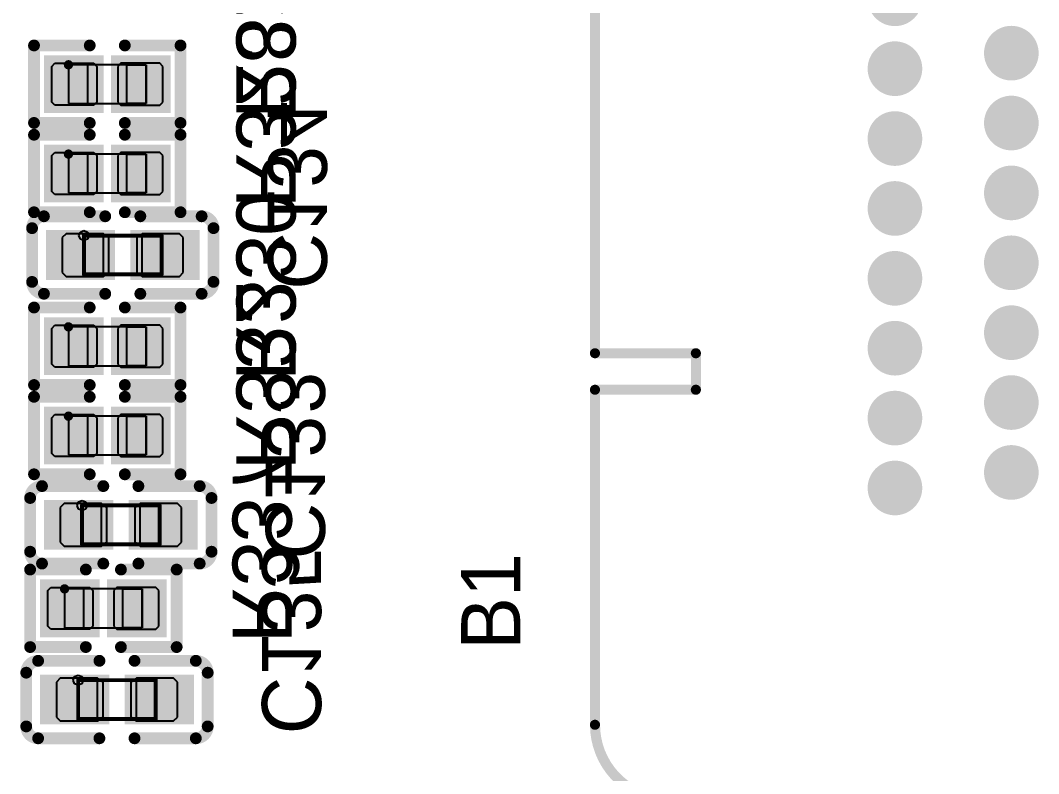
# Model space of a CAD drawing. Header units: millimetres. Extents: x 892 to 1144, y 1011 to 1123.
# Drawn here: x 936.01 to 949.13, y 1041.27 to 1050.97 of the extents above; entities that cross this region are included whole.
import ezdxf

# ---------------------------------------------------------------- set-up
doc = ezdxf.new("R2010")
doc.units = ezdxf.units.MM
for name, color, linetype in [('BottomLayer', 5, 'Continuous'), ('BottomOverlay', 54, 'Continuous'), ('BottomPaste', 16, 'Continuous'), ('BottomSolder', 6, 'Continuous'), ('Mechanical15', 56, 'Continuous'), ('Mechanical39', 56, 'Continuous'), ('Mechanical4', 56, 'Continuous'), ('Mechanical47', 56, 'Continuous'), ('Mechanical5', 56, 'Continuous'), ('Mechanical6', 56, 'Continuous'), ('TopLayer', 1, 'Continuous'), ('TopOverlay', 2, 'Continuous'), ('TopPaste', 8, 'Continuous'), ('TopSolder', 216, 'Continuous')]:
    doc.layers.add(name, color=color, linetype=linetype)

msp = doc.modelspace()

# ---------------------------------------------------------------- linework, layer by layer
at = {"layer": 'BottomLayer'}
for points in [[(936.409, 1049.88), (936.975, 1049.88), (936.409, 1050.42), (936.975, 1050.42)], [(937.275, 1049.88), (937.841, 1049.88), (937.275, 1050.42), (937.841, 1050.42)], [(936.409, 1048.73), (936.975, 1048.73), (936.409, 1049.27), (936.975, 1049.27)], [(937.275, 1048.73), (937.841, 1048.73), (937.275, 1049.27), (937.841, 1049.27)], [(936.385, 1047.68), (937.175, 1047.68), (936.385, 1048.22), (937.175, 1048.22)], [(937.475, 1047.68), (938.265, 1047.68), (937.475, 1048.22), (938.265, 1048.22)], [(936.409, 1046.505), (936.975, 1046.505), (936.409, 1047.045), (936.975, 1047.045)], [(937.275, 1046.505), (937.841, 1046.505), (937.275, 1047.045), (937.841, 1047.045)], [(936.409, 1045.355), (936.975, 1045.355), (936.409, 1045.895), (936.975, 1045.895)], [(937.275, 1045.355), (937.841, 1045.355), (937.275, 1045.895), (937.841, 1045.895)], [(936.36, 1044.205), (937.15, 1044.205), (936.36, 1044.745), (937.15, 1044.745)], [(937.45, 1044.205), (938.24, 1044.205), (937.45, 1044.745), (938.24, 1044.745)], [(936.359, 1043.13), (936.925, 1043.13), (936.359, 1043.67), (936.925, 1043.67)], [(937.225, 1043.13), (937.791, 1043.13), (937.225, 1043.67), (937.791, 1043.67)], [(936.31, 1041.955), (937.1, 1041.955), (936.31, 1042.495), (937.1, 1042.495)], [(937.4, 1041.955), (938.19, 1041.955), (937.4, 1042.495), (938.19, 1042.495)]]:
    msp.add_solid(points, dxfattribs=at)
at = {"layer": 'BottomOverlay', "const_width": 0.152}
for points in [[(936.181, 1050.649), (936.899, 1050.649)], [(936.181, 1049.651), (936.181, 1050.649)], [(937.351, 1050.649), (938.069, 1050.649)], [(938.069, 1049.651), (938.069, 1050.649)], [(936.181, 1049.651), (936.899, 1049.651)], [(937.351, 1049.651), (938.069, 1049.651)], [(936.181, 1049.499), (936.899, 1049.499)], [(936.181, 1048.501), (936.181, 1049.499)], [(937.351, 1049.499), (938.069, 1049.499)], [(938.069, 1048.501), (938.069, 1049.499)], [(936.181, 1048.501), (936.899, 1048.501)], [(937.351, 1048.501), (938.069, 1048.501)], [(936.309, 1048.449), (937.099, 1048.449)], [(937.551, 1048.449), (938.341, 1048.449)], [(936.156, 1047.604), (936.156, 1048.296)], [(938.494, 1047.604), (938.494, 1048.296)], [(936.309, 1047.451), (937.099, 1047.451)], [(937.551, 1047.451), (938.341, 1047.451)], [(936.181, 1047.274), (936.899, 1047.274)], [(936.181, 1046.276), (936.181, 1047.274)], [(937.351, 1047.274), (938.069, 1047.274)], [(938.069, 1046.276), (938.069, 1047.274)], [(936.181, 1046.276), (936.899, 1046.276)], [(937.351, 1046.276), (938.069, 1046.276)], [(936.181, 1046.124), (936.899, 1046.124)], [(936.181, 1045.126), (936.181, 1046.124)], [(937.351, 1046.124), (938.069, 1046.124)], [(938.069, 1045.126), (938.069, 1046.124)], [(936.181, 1045.126), (936.899, 1045.126)], [(937.351, 1045.126), (938.069, 1045.126)], [(936.284, 1044.974), (937.074, 1044.974)], [(937.526, 1044.974), (938.316, 1044.974)], [(936.131, 1044.129), (936.131, 1044.821)], [(938.469, 1044.129), (938.469, 1044.821)], [(936.131, 1043.899), (936.849, 1043.899)], [(936.131, 1042.901), (936.131, 1043.899)], [(936.284, 1043.976), (937.074, 1043.976)], [(937.301, 1043.899), (938.019, 1043.899)], [(937.526, 1043.976), (938.316, 1043.976)], [(938.019, 1042.901), (938.019, 1043.899)], [(936.131, 1042.901), (936.849, 1042.901)], [(937.301, 1042.901), (938.019, 1042.901)], [(936.234, 1042.724), (937.024, 1042.724)], [(937.476, 1042.724), (938.266, 1042.724)], [(936.081, 1041.879), (936.081, 1042.571)], [(938.419, 1041.879), (938.419, 1042.571)], [(936.234, 1041.726), (937.024, 1041.726)], [(937.476, 1041.726), (938.266, 1041.726)]]:
    msp.add_lwpolyline(points, dxfattribs=at)
at = {"layer": 'BottomOverlay', "const_width": 0.0762}
for points in [[(936.143, 1050.649, 1), (936.219, 1050.649, 1)], [(936.143, 1050.649, 1), (936.219, 1050.649, 1)], [(936.861, 1050.649, 1), (936.937, 1050.649, 1)], [(937.313, 1050.649, 1), (937.389, 1050.649, 1)], [(938.031, 1050.649, 1), (938.107, 1050.649, 1)], [(938.031, 1050.649, 1), (938.107, 1050.649, 1)], [(936.143, 1049.651, 1), (936.219, 1049.651, 1)], [(936.143, 1049.651, 1), (936.219, 1049.651, 1)], [(936.861, 1049.651, 1), (936.937, 1049.651, 1)], [(937.313, 1049.651, 1), (937.389, 1049.651, 1)], [(938.031, 1049.651, 1), (938.107, 1049.651, 1)], [(938.031, 1049.651, 1), (938.107, 1049.651, 1)], [(936.143, 1049.499, 1), (936.219, 1049.499, 1)], [(936.143, 1049.499, 1), (936.219, 1049.499, 1)], [(936.861, 1049.499, 1), (936.937, 1049.499, 1)], [(937.313, 1049.499, 1), (937.389, 1049.499, 1)], [(938.031, 1049.499, 1), (938.107, 1049.499, 1)], [(938.031, 1049.499, 1), (938.107, 1049.499, 1)], [(936.143, 1048.501, 1), (936.219, 1048.501, 1)], [(936.143, 1048.501, 1), (936.219, 1048.501, 1)], [(936.861, 1048.501, 1), (936.937, 1048.501, 1)], [(937.313, 1048.501, 1), (937.389, 1048.501, 1)], [(938.031, 1048.501, 1), (938.107, 1048.501, 1)], [(938.031, 1048.501, 1), (938.107, 1048.501, 1)], [(936.271, 1048.449, 1), (936.347, 1048.449, 1)], [(936.271, 1048.449, 1), (936.347, 1048.449, 1)], [(937.061, 1048.449, 1), (937.137, 1048.449, 1)], [(937.513, 1048.449, 1), (937.589, 1048.449, 1)], [(938.303, 1048.449, 1), (938.379, 1048.449, 1)], [(938.303, 1048.449, 1), (938.379, 1048.449, 1)], [(936.118, 1048.296, 1), (936.194, 1048.296, 1)], [(936.118, 1048.296, 1), (936.194, 1048.296, 1)], [(938.456, 1048.296, 1), (938.532, 1048.296, 1)], [(938.456, 1048.296, 1), (938.532, 1048.296, 1)], [(936.118, 1047.604, 1), (936.194, 1047.604, 1)], [(936.118, 1047.604, 1), (936.194, 1047.604, 1)], [(938.456, 1047.604, 1), (938.532, 1047.604, 1)], [(938.456, 1047.604, 1), (938.532, 1047.604, 1)], [(936.271, 1047.451, 1), (936.347, 1047.451, 1)], [(936.271, 1047.451, 1), (936.347, 1047.451, 1)], [(937.061, 1047.451, 1), (937.137, 1047.451, 1)], [(937.513, 1047.451, 1), (937.589, 1047.451, 1)], [(938.303, 1047.451, 1), (938.379, 1047.451, 1)], [(938.303, 1047.451, 1), (938.379, 1047.451, 1)], [(936.143, 1047.274, 1), (936.219, 1047.274, 1)], [(936.143, 1047.274, 1), (936.219, 1047.274, 1)], [(936.861, 1047.274, 1), (936.937, 1047.274, 1)], [(937.313, 1047.274, 1), (937.389, 1047.274, 1)], [(938.031, 1047.274, 1), (938.107, 1047.274, 1)], [(938.031, 1047.274, 1), (938.107, 1047.274, 1)], [(936.143, 1046.276, 1), (936.219, 1046.276, 1)], [(936.143, 1046.276, 1), (936.219, 1046.276, 1)], [(936.861, 1046.276, 1), (936.937, 1046.276, 1)], [(937.313, 1046.276, 1), (937.389, 1046.276, 1)], [(938.031, 1046.276, 1), (938.107, 1046.276, 1)], [(938.031, 1046.276, 1), (938.107, 1046.276, 1)], [(936.143, 1046.124, 1), (936.219, 1046.124, 1)], [(936.143, 1046.124, 1), (936.219, 1046.124, 1)], [(936.861, 1046.124, 1), (936.937, 1046.124, 1)], [(937.313, 1046.124, 1), (937.389, 1046.124, 1)], [(938.031, 1046.124, 1), (938.107, 1046.124, 1)], [(938.031, 1046.124, 1), (938.107, 1046.124, 1)], [(936.143, 1045.126, 1), (936.219, 1045.126, 1)], [(936.143, 1045.126, 1), (936.219, 1045.126, 1)], [(936.861, 1045.126, 1), (936.937, 1045.126, 1)], [(937.313, 1045.126, 1), (937.389, 1045.126, 1)], [(938.031, 1045.126, 1), (938.107, 1045.126, 1)], [(938.031, 1045.126, 1), (938.107, 1045.126, 1)], [(936.246, 1044.974, 1), (936.322, 1044.974, 1)], [(936.246, 1044.974, 1), (936.322, 1044.974, 1)], [(937.036, 1044.974, 1), (937.112, 1044.974, 1)], [(937.488, 1044.974, 1), (937.564, 1044.974, 1)], [(938.278, 1044.974, 1), (938.354, 1044.974, 1)], [(938.278, 1044.974, 1), (938.354, 1044.974, 1)], [(936.093, 1044.821, 1), (936.169, 1044.821, 1)], [(936.093, 1044.821, 1), (936.169, 1044.821, 1)], [(938.431, 1044.821, 1), (938.507, 1044.821, 1)], [(938.431, 1044.821, 1), (938.507, 1044.821, 1)], [(936.093, 1044.129, 1), (936.169, 1044.129, 1)], [(936.093, 1044.129, 1), (936.169, 1044.129, 1)], [(938.431, 1044.129, 1), (938.507, 1044.129, 1)], [(938.431, 1044.129, 1), (938.507, 1044.129, 1)], [(936.093, 1043.899, 1), (936.169, 1043.899, 1)], [(936.093, 1043.899, 1), (936.169, 1043.899, 1)], [(936.246, 1043.976, 1), (936.322, 1043.976, 1)], [(936.246, 1043.976, 1), (936.322, 1043.976, 1)], [(936.811, 1043.899, 1), (936.887, 1043.899, 1)], [(937.036, 1043.976, 1), (937.112, 1043.976, 1)], [(937.263, 1043.899, 1), (937.339, 1043.899, 1)], [(937.488, 1043.976, 1), (937.564, 1043.976, 1)], [(937.981, 1043.899, 1), (938.057, 1043.899, 1)], [(937.981, 1043.899, 1), (938.057, 1043.899, 1)], [(938.278, 1043.976, 1), (938.354, 1043.976, 1)], [(938.278, 1043.976, 1), (938.354, 1043.976, 1)], [(936.093, 1042.901, 1), (936.169, 1042.901, 1)], [(936.093, 1042.901, 1), (936.169, 1042.901, 1)], [(936.811, 1042.901, 1), (936.887, 1042.901, 1)], [(937.263, 1042.901, 1), (937.339, 1042.901, 1)], [(937.981, 1042.901, 1), (938.057, 1042.901, 1)], [(937.981, 1042.901, 1), (938.057, 1042.901, 1)], [(936.196, 1042.724, 1), (936.272, 1042.724, 1)], [(936.196, 1042.724, 1), (936.272, 1042.724, 1)], [(936.986, 1042.724, 1), (937.062, 1042.724, 1)], [(937.438, 1042.724, 1), (937.514, 1042.724, 1)], [(938.228, 1042.724, 1), (938.304, 1042.724, 1)], [(938.228, 1042.724, 1), (938.304, 1042.724, 1)], [(936.043, 1042.571, 1), (936.119, 1042.571, 1)], [(936.043, 1042.571, 1), (936.119, 1042.571, 1)], [(938.381, 1042.571, 1), (938.457, 1042.571, 1)], [(938.381, 1042.571, 1), (938.457, 1042.571, 1)], [(936.043, 1041.879, 1), (936.119, 1041.879, 1)], [(936.043, 1041.879, 1), (936.119, 1041.879, 1)], [(938.381, 1041.879, 1), (938.457, 1041.879, 1)], [(938.381, 1041.879, 1), (938.457, 1041.879, 1)], [(936.196, 1041.726, 1), (936.272, 1041.726, 1)], [(936.196, 1041.726, 1), (936.272, 1041.726, 1)], [(936.986, 1041.726, 1), (937.062, 1041.726, 1)], [(937.438, 1041.726, 1), (937.514, 1041.726, 1)], [(938.228, 1041.726, 1), (938.304, 1041.726, 1)], [(938.228, 1041.726, 1), (938.304, 1041.726, 1)]]:
    msp.add_lwpolyline(points, format="xyb", close=True, dxfattribs=at)
at = {"layer": 'BottomOverlay', "const_width": 0.152}
for points in [[(936.156, 1048.296, -0.414214), (936.309, 1048.449)], [(938.341, 1048.449, -0.414214), (938.494, 1048.296)], [(936.309, 1047.451, -0.414214), (936.156, 1047.604)], [(938.494, 1047.604, -0.414214), (938.341, 1047.451)], [(936.131, 1044.821, -0.414214), (936.284, 1044.974)], [(938.316, 1044.974, -0.414214), (938.469, 1044.821)], [(936.284, 1043.976, -0.414214), (936.131, 1044.129)], [(938.469, 1044.129, -0.414214), (938.316, 1043.976)], [(936.081, 1042.571, -0.414214), (936.234, 1042.724)], [(938.266, 1042.724, -0.414214), (938.419, 1042.571)], [(936.234, 1041.726, -0.414214), (936.081, 1041.879)], [(938.419, 1041.879, -0.414214), (938.266, 1041.726)]]:
    msp.add_lwpolyline(points, format="xyb", dxfattribs=at)
at = {"layer": 'BottomPaste'}
for p, q in [((936.409, 1050.38), (936.449, 1050.42)), ((936.409, 1049.92), (936.409, 1050.38)), ((936.449, 1050.42), (936.95, 1050.42)), ((936.95, 1050.42), (936.99, 1050.38)), ((936.99, 1050.38), (936.99, 1049.92)), ((937.3, 1050.42), (937.26, 1050.38)), ((937.26, 1050.38), (937.26, 1049.92)), ((937.801, 1050.42), (937.3, 1050.42)), ((937.841, 1050.38), (937.801, 1050.42)), ((937.841, 1049.92), (937.841, 1050.38)), ((936.449, 1049.88), (936.409, 1049.92)), ((936.95, 1049.88), (936.449, 1049.88)), ((936.99, 1049.92), (936.95, 1049.88)), ((937.26, 1049.92), (937.3, 1049.88)), ((937.3, 1049.88), (937.801, 1049.88)), ((937.801, 1049.88), (937.841, 1049.92)), ((936.409, 1049.23), (936.449, 1049.27)), ((936.409, 1048.77), (936.409, 1049.23)), ((936.449, 1049.27), (936.95, 1049.27)), ((936.95, 1049.27), (936.99, 1049.23)), ((936.99, 1049.23), (936.99, 1048.77)), ((937.3, 1049.27), (937.26, 1049.23)), ((937.26, 1049.23), (937.26, 1048.77)), ((937.801, 1049.27), (937.3, 1049.27)), ((937.841, 1049.23), (937.801, 1049.27)), ((937.841, 1048.77), (937.841, 1049.23)), ((936.449, 1048.73), (936.409, 1048.77)), ((936.95, 1048.73), (936.449, 1048.73)), ((936.99, 1048.77), (936.95, 1048.73)), ((937.26, 1048.77), (937.3, 1048.73)), ((937.3, 1048.73), (937.801, 1048.73)), ((937.801, 1048.73), (937.841, 1048.77)), ((936.595, 1048.225), (936.545, 1048.175)), ((936.545, 1048.175), (936.545, 1047.725)), ((937.075, 1048.225), (936.595, 1048.225)), ((937.145, 1048.175), (937.075, 1048.225)), ((937.145, 1047.725), (937.145, 1048.175)), ((937.575, 1048.225), (937.505, 1048.175)), ((937.505, 1048.175), (937.505, 1047.725)), ((938.055, 1048.225), (937.575, 1048.225)), ((938.105, 1048.175), (938.055, 1048.225)), ((938.105, 1047.725), (938.105, 1048.175)), ((936.545, 1047.725), (936.595, 1047.675)), ((936.595, 1047.675), (937.075, 1047.675)), ((937.075, 1047.675), (937.145, 1047.725)), ((937.505, 1047.725), (937.575, 1047.675)), ((937.575, 1047.675), (938.055, 1047.675)), ((938.055, 1047.675), (938.105, 1047.725)), ((936.409, 1047.005), (936.449, 1047.045)), ((936.409, 1046.545), (936.409, 1047.005)), ((936.449, 1047.045), (936.95, 1047.045)), ((936.95, 1047.045), (936.99, 1047.005)), ((936.99, 1047.005), (936.99, 1046.545)), ((937.3, 1047.045), (937.26, 1047.005)), ((937.26, 1047.005), (937.26, 1046.545)), ((937.801, 1047.045), (937.3, 1047.045)), ((937.841, 1047.005), (937.801, 1047.045)), ((937.841, 1046.545), (937.841, 1047.005)), ((936.449, 1046.505), (936.409, 1046.545)), ((936.95, 1046.505), (936.449, 1046.505)), ((936.99, 1046.545), (936.95, 1046.505)), ((937.26, 1046.545), (937.3, 1046.505)), ((937.3, 1046.505), (937.801, 1046.505)), ((937.801, 1046.505), (937.841, 1046.545)), ((936.409, 1045.855), (936.449, 1045.895)), ((936.409, 1045.395), (936.409, 1045.855)), ((936.449, 1045.895), (936.95, 1045.895)), ((936.95, 1045.895), (936.99, 1045.855)), ((936.99, 1045.855), (936.99, 1045.395)), ((937.3, 1045.895), (937.26, 1045.855)), ((937.26, 1045.855), (937.26, 1045.395)), ((937.801, 1045.895), (937.3, 1045.895)), ((937.841, 1045.855), (937.801, 1045.895)), ((937.841, 1045.395), (937.841, 1045.855)), ((936.449, 1045.355), (936.409, 1045.395)), ((936.99, 1045.395), (936.95, 1045.355)), ((937.26, 1045.395), (937.3, 1045.355)), ((937.801, 1045.355), (937.841, 1045.395)), ((936.95, 1045.355), (936.449, 1045.355)), ((937.3, 1045.355), (937.801, 1045.355)), ((936.57, 1044.75), (936.52, 1044.7)), ((937.05, 1044.75), (936.57, 1044.75)), ((937.12, 1044.7), (937.05, 1044.75)), ((937.55, 1044.75), (937.48, 1044.7)), ((938.03, 1044.75), (937.55, 1044.75)), ((938.08, 1044.7), (938.03, 1044.75)), ((936.52, 1044.7), (936.52, 1044.25)), ((937.12, 1044.25), (937.12, 1044.7)), ((937.48, 1044.7), (937.48, 1044.25)), ((938.08, 1044.25), (938.08, 1044.7)), ((936.52, 1044.25), (936.57, 1044.2)), ((937.05, 1044.2), (937.12, 1044.25)), ((937.48, 1044.25), (937.55, 1044.2)), ((938.03, 1044.2), (938.08, 1044.25)), ((936.57, 1044.2), (937.05, 1044.2)), ((937.55, 1044.2), (938.03, 1044.2)), ((936.359, 1043.63), (936.399, 1043.67)), ((936.359, 1043.17), (936.359, 1043.63)), ((936.399, 1043.67), (936.9, 1043.67)), ((936.9, 1043.67), (936.94, 1043.63)), ((936.94, 1043.63), (936.94, 1043.17)), ((937.25, 1043.67), (937.21, 1043.63)), ((937.21, 1043.63), (937.21, 1043.17)), ((937.751, 1043.67), (937.25, 1043.67)), ((937.791, 1043.63), (937.751, 1043.67)), ((937.791, 1043.17), (937.791, 1043.63)), ((936.399, 1043.13), (936.359, 1043.17)), ((936.94, 1043.17), (936.9, 1043.13)), ((937.21, 1043.17), (937.25, 1043.13)), ((937.751, 1043.13), (937.791, 1043.17)), ((936.9, 1043.13), (936.399, 1043.13)), ((937.25, 1043.13), (937.751, 1043.13)), ((936.52, 1042.5), (936.47, 1042.45)), ((936.47, 1042.45), (936.47, 1042)), ((937, 1042.5), (936.52, 1042.5)), ((937.07, 1042.45), (937, 1042.5)), ((937.07, 1042), (937.07, 1042.45)), ((937.5, 1042.5), (937.43, 1042.45)), ((937.43, 1042.45), (937.43, 1042)), ((937.98, 1042.5), (937.5, 1042.5)), ((938.03, 1042.45), (937.98, 1042.5)), ((938.03, 1042), (938.03, 1042.45)), ((936.47, 1042), (936.52, 1041.95)), ((937, 1041.95), (937.07, 1042)), ((937.43, 1042), (937.5, 1041.95)), ((937.98, 1041.95), (938.03, 1042)), ((936.52, 1041.95), (937, 1041.95)), ((937.5, 1041.95), (937.98, 1041.95))]:
    msp.add_line(p, q, dxfattribs=at)
for points in [[(936.409, 1049.88), (936.975, 1049.88), (936.409, 1050.42), (936.975, 1050.42)], [(937.275, 1049.88), (937.841, 1049.88), (937.275, 1050.42), (937.841, 1050.42)], [(936.409, 1048.73), (936.975, 1048.73), (936.409, 1049.27), (936.975, 1049.27)], [(937.275, 1048.73), (937.841, 1048.73), (937.275, 1049.27), (937.841, 1049.27)], [(936.385, 1047.68), (937.175, 1047.68), (936.385, 1048.22), (937.175, 1048.22)], [(937.475, 1047.68), (938.265, 1047.68), (937.475, 1048.22), (938.265, 1048.22)], [(936.409, 1046.505), (936.975, 1046.505), (936.409, 1047.045), (936.975, 1047.045)], [(937.275, 1046.505), (937.841, 1046.505), (937.275, 1047.045), (937.841, 1047.045)], [(936.409, 1045.355), (936.975, 1045.355), (936.409, 1045.895), (936.975, 1045.895)], [(937.275, 1045.355), (937.841, 1045.355), (937.275, 1045.895), (937.841, 1045.895)], [(936.36, 1044.205), (937.15, 1044.205), (936.36, 1044.745), (937.15, 1044.745)], [(937.45, 1044.205), (938.24, 1044.205), (937.45, 1044.745), (938.24, 1044.745)], [(936.359, 1043.13), (936.925, 1043.13), (936.359, 1043.67), (936.925, 1043.67)], [(937.225, 1043.13), (937.791, 1043.13), (937.225, 1043.67), (937.791, 1043.67)], [(936.31, 1041.955), (937.1, 1041.955), (936.31, 1042.495), (937.1, 1042.495)], [(937.4, 1041.955), (938.19, 1041.955), (937.4, 1042.495), (938.19, 1042.495)]]:
    msp.add_solid(points, dxfattribs=at)
at = {"layer": 'BottomSolder'}
for points in [[(936.308, 1049.778), (937.077, 1049.778), (936.308, 1050.522), (937.077, 1050.522)], [(937.173, 1049.778), (937.942, 1049.778), (937.173, 1050.522), (937.942, 1050.522)], [(936.308, 1048.628), (937.077, 1048.628), (936.308, 1049.372), (937.077, 1049.372)], [(937.173, 1048.628), (937.942, 1048.628), (937.173, 1049.372), (937.942, 1049.372)], [(936.334, 1047.629), (937.226, 1047.629), (936.334, 1048.271), (937.226, 1048.271)], [(937.424, 1047.629), (938.316, 1047.629), (937.424, 1048.271), (938.316, 1048.271)], [(936.308, 1046.403), (937.077, 1046.403), (936.308, 1047.147), (937.077, 1047.147)], [(937.173, 1046.403), (937.942, 1046.403), (937.173, 1047.147), (937.942, 1047.147)], [(936.308, 1045.253), (937.077, 1045.253), (936.308, 1045.997), (937.077, 1045.997)], [(937.173, 1045.253), (937.942, 1045.253), (937.173, 1045.997), (937.942, 1045.997)], [(936.309, 1044.154), (937.201, 1044.154), (936.309, 1044.796), (937.201, 1044.796)], [(937.399, 1044.154), (938.291, 1044.154), (937.399, 1044.796), (938.291, 1044.796)], [(936.258, 1043.028), (937.027, 1043.028), (936.258, 1043.772), (937.027, 1043.772)], [(937.123, 1043.028), (937.892, 1043.028), (937.123, 1043.772), (937.892, 1043.772)], [(936.259, 1041.904), (937.151, 1041.904), (936.259, 1042.546), (937.151, 1042.546)], [(937.349, 1041.904), (938.241, 1041.904), (937.349, 1042.546), (938.241, 1042.546)]]:
    msp.add_solid(points, dxfattribs=at)
at = {"layer": 'Mechanical15'}
for p, q in [((936.76, 1048.2), (936.779, 1048.246)), ((936.779, 1048.154), (936.76, 1048.2)), ((936.76, 1048.2), (936.76, 1048.2)), ((936.779, 1048.246), (936.825, 1048.265)), ((936.825, 1048.135), (936.779, 1048.154)), ((936.825, 1048.265), (936.871, 1048.246)), ((937.075, 1048.2), (936.825, 1048.2)), ((936.825, 1048.2), (936.825, 1047.7)), ((936.871, 1048.154), (936.825, 1048.135)), ((936.871, 1048.246), (936.89, 1048.2)), ((936.89, 1048.2), (936.871, 1048.154)), ((936.89, 1048.2), (936.89, 1048.2)), ((937.075, 1047.7), (937.075, 1048.2)), ((937.575, 1048.2), (937.825, 1048.2)), ((937.575, 1047.7), (937.575, 1048.2)), ((937.825, 1048.2), (937.825, 1047.7)), ((936.825, 1047.7), (937.075, 1047.7)), ((937.825, 1047.7), (937.575, 1047.7)), ((936.735, 1044.725), (936.754, 1044.771)), ((936.754, 1044.771), (936.8, 1044.79)), ((936.8, 1044.79), (936.846, 1044.771)), ((936.846, 1044.771), (936.865, 1044.725)), ((936.754, 1044.679), (936.735, 1044.725)), ((936.735, 1044.725), (936.735, 1044.725)), ((936.8, 1044.66), (936.754, 1044.679)), ((937.05, 1044.725), (936.8, 1044.725)), ((936.8, 1044.725), (936.8, 1044.225)), ((936.846, 1044.679), (936.8, 1044.66)), ((936.865, 1044.725), (936.846, 1044.679)), ((936.865, 1044.725), (936.865, 1044.725)), ((937.05, 1044.225), (937.05, 1044.725)), ((937.55, 1044.725), (937.8, 1044.725)), ((937.55, 1044.225), (937.55, 1044.725)), ((937.8, 1044.725), (937.8, 1044.225)), ((936.8, 1044.225), (937.05, 1044.225)), ((937.8, 1044.225), (937.55, 1044.225)), ((936.685, 1042.475), (936.704, 1042.521)), ((936.704, 1042.521), (936.75, 1042.54)), ((936.75, 1042.54), (936.796, 1042.521)), ((936.796, 1042.521), (936.815, 1042.475)), ((936.704, 1042.429), (936.685, 1042.475)), ((936.685, 1042.475), (936.685, 1042.475)), ((936.75, 1042.41), (936.704, 1042.429)), ((937, 1042.475), (936.75, 1042.475)), ((936.75, 1042.475), (936.75, 1041.975)), ((936.796, 1042.429), (936.75, 1042.41)), ((936.815, 1042.475), (936.796, 1042.429)), ((936.815, 1042.475), (936.815, 1042.475)), ((937, 1041.975), (937, 1042.475)), ((937.5, 1042.475), (937.75, 1042.475)), ((937.5, 1041.975), (937.5, 1042.475)), ((937.75, 1042.475), (937.75, 1041.975)), ((936.75, 1041.975), (937, 1041.975)), ((937.75, 1041.975), (937.5, 1041.975))]:
    msp.add_line(p, q, dxfattribs=at)
at = {"layer": 'Mechanical15', "const_width": 0.0508}
for points in [[(936.825, 1048.2), (937.825, 1048.2)], [(936.825, 1047.7), (936.825, 1048.2)], [(937.825, 1047.7), (937.825, 1048.2)], [(936.825, 1047.7), (937.825, 1047.7)], [(936.8, 1044.725), (937.8, 1044.725)], [(936.8, 1044.225), (936.8, 1044.725)], [(937.8, 1044.225), (937.8, 1044.725)], [(936.8, 1044.225), (937.8, 1044.225)], [(936.75, 1042.475), (937.75, 1042.475)], [(936.75, 1041.975), (936.75, 1042.475)], [(937.75, 1041.975), (937.75, 1042.475)], [(936.75, 1041.975), (937.75, 1041.975)]]:
    msp.add_lwpolyline(points, dxfattribs=at)
at = {"layer": 'Mechanical15', "const_width": 0.0254}
for points in [[(936.812, 1048.2, 1), (936.838, 1048.2, 1)], [(936.812, 1048.2, 1), (936.838, 1048.2, 1)], [(937.812, 1048.2, 1), (937.838, 1048.2, 1)], [(937.812, 1048.2, 1), (937.838, 1048.2, 1)], [(936.812, 1047.7, 1), (936.838, 1047.7, 1)], [(936.812, 1047.7, 1), (936.838, 1047.7, 1)], [(937.812, 1047.7, 1), (937.838, 1047.7, 1)], [(937.812, 1047.7, 1), (937.838, 1047.7, 1)], [(936.787, 1044.725, 1), (936.813, 1044.725, 1)], [(936.787, 1044.725, 1), (936.813, 1044.725, 1)], [(937.787, 1044.725, 1), (937.813, 1044.725, 1)], [(937.787, 1044.725, 1), (937.813, 1044.725, 1)], [(936.787, 1044.225, 1), (936.813, 1044.225, 1)], [(936.787, 1044.225, 1), (936.813, 1044.225, 1)], [(937.787, 1044.225, 1), (937.813, 1044.225, 1)], [(937.787, 1044.225, 1), (937.813, 1044.225, 1)], [(936.737, 1042.475, 1), (936.763, 1042.475, 1)], [(936.737, 1042.475, 1), (936.763, 1042.475, 1)], [(937.737, 1042.475, 1), (937.763, 1042.475, 1)], [(937.737, 1042.475, 1), (937.763, 1042.475, 1)], [(936.737, 1041.975, 1), (936.763, 1041.975, 1)], [(936.737, 1041.975, 1), (936.763, 1041.975, 1)], [(937.737, 1041.975, 1), (937.763, 1041.975, 1)], [(937.737, 1041.975, 1), (937.763, 1041.975, 1)]]:
    msp.add_lwpolyline(points, format="xyb", close=True, dxfattribs=at)
at = {"layer": 'Mechanical4'}
for p, q in [((937.625, 1050.4), (936.625, 1050.4)), ((936.625, 1050.4), (936.625, 1049.9)), ((937.625, 1049.9), (937.625, 1050.4)), ((936.625, 1049.9), (937.625, 1049.9)), ((937.625, 1049.25), (936.625, 1049.25)), ((936.625, 1049.25), (936.625, 1048.75)), ((937.625, 1048.75), (937.625, 1049.25)), ((936.625, 1048.75), (937.625, 1048.75)), ((937.625, 1047.025), (936.625, 1047.025)), ((936.625, 1047.025), (936.625, 1046.525)), ((937.625, 1046.525), (937.625, 1047.025)), ((936.625, 1046.525), (937.625, 1046.525)), ((937.625, 1045.875), (936.625, 1045.875)), ((936.625, 1045.875), (936.625, 1045.375)), ((937.625, 1045.375), (937.625, 1045.875)), ((936.625, 1045.375), (937.625, 1045.375)), ((937.575, 1043.65), (936.575, 1043.65)), ((936.575, 1043.65), (936.575, 1043.15)), ((937.575, 1043.15), (937.575, 1043.65)), ((936.575, 1043.15), (937.575, 1043.15))]:
    msp.add_line(p, q, dxfattribs=at)
at = {"layer": 'Mechanical5'}
for p, q in [((936.875, 1050.4), (936.625, 1050.4)), ((936.625, 1050.4), (936.625, 1049.9)), ((936.875, 1049.9), (936.875, 1050.4)), ((937.376, 1050.4), (937.626, 1050.4)), ((937.376, 1049.9), (937.376, 1050.4)), ((937.626, 1050.4), (937.626, 1049.9)), ((936.625, 1049.9), (936.875, 1049.9)), ((937.626, 1049.9), (937.376, 1049.9)), ((936.875, 1049.25), (936.625, 1049.25)), ((936.625, 1049.25), (936.625, 1048.75)), ((936.875, 1048.75), (936.875, 1049.25)), ((937.376, 1049.25), (937.626, 1049.25)), ((937.376, 1048.75), (937.376, 1049.25)), ((937.626, 1049.25), (937.626, 1048.75)), ((936.625, 1048.75), (936.875, 1048.75)), ((937.626, 1048.75), (937.376, 1048.75)), ((936.875, 1047.025), (936.625, 1047.025)), ((936.625, 1047.025), (936.625, 1046.525)), ((936.875, 1046.525), (936.875, 1047.025)), ((937.376, 1047.025), (937.626, 1047.025)), ((937.376, 1046.525), (937.376, 1047.025)), ((937.626, 1047.025), (937.626, 1046.525)), ((936.625, 1046.525), (936.875, 1046.525)), ((937.626, 1046.525), (937.376, 1046.525)), ((936.875, 1045.875), (936.625, 1045.875)), ((936.625, 1045.875), (936.625, 1045.375)), ((936.875, 1045.375), (936.875, 1045.875)), ((937.376, 1045.875), (937.626, 1045.875)), ((937.376, 1045.375), (937.376, 1045.875)), ((937.626, 1045.875), (937.626, 1045.375)), ((936.625, 1045.375), (936.875, 1045.375)), ((937.626, 1045.375), (937.376, 1045.375)), ((936.825, 1043.65), (936.575, 1043.65)), ((936.575, 1043.65), (936.575, 1043.15)), ((936.825, 1043.15), (936.825, 1043.65)), ((937.326, 1043.65), (937.576, 1043.65)), ((937.326, 1043.15), (937.326, 1043.65)), ((937.576, 1043.65), (937.576, 1043.15)), ((936.575, 1043.15), (936.825, 1043.15)), ((937.576, 1043.15), (937.326, 1043.15))]:
    msp.add_line(p, q, dxfattribs=at)
at = {"layer": 'Mechanical6'}
for points, const_width in [([(936.655, 1050.4, 1), (936.595, 1050.4, 1)], 0.06), ([(936.58, 1050.4, 1), (936.61, 1050.4, 1)], 0.03), ([(936.64, 1050.4, 1), (936.67, 1050.4, 1)], 0.03), ([(936.655, 1049.25, 1), (936.595, 1049.25, 1)], 0.06), ([(936.58, 1049.25, 1), (936.61, 1049.25, 1)], 0.03), ([(936.64, 1049.25, 1), (936.67, 1049.25, 1)], 0.03), ([(936.655, 1047.025, 1), (936.595, 1047.025, 1)], 0.06), ([(936.58, 1047.025, 1), (936.61, 1047.025, 1)], 0.03), ([(936.64, 1047.025, 1), (936.67, 1047.025, 1)], 0.03), ([(936.655, 1045.875, 1), (936.595, 1045.875, 1)], 0.06), ([(936.58, 1045.875, 1), (936.61, 1045.875, 1)], 0.03), ([(936.64, 1045.875, 1), (936.67, 1045.875, 1)], 0.03), ([(936.605, 1043.65, 1), (936.545, 1043.65, 1)], 0.06), ([(936.53, 1043.65, 1), (936.56, 1043.65, 1)], 0.03), ([(936.59, 1043.65, 1), (936.62, 1043.65, 1)], 0.03)]:
    msp.add_lwpolyline(points, format="xyb", close=True, dxfattribs=dict(at, const_width=const_width))
at = {"layer": 'TopLayer', "const_width": 0.25}
for points in [[(948.65, 1050.55, 1), (948.9, 1050.55, 1)], [(947.15, 1050.35, 1), (947.4, 1050.35, 1)], [(948.65, 1049.65, 1), (948.9, 1049.65, 1)], [(947.15, 1049.45, 1), (947.4, 1049.45, 1)], [(948.65, 1048.75, 1), (948.9, 1048.75, 1)], [(947.15, 1048.55, 1), (947.4, 1048.55, 1)], [(948.65, 1047.85, 1), (948.9, 1047.85, 1)], [(947.15, 1047.65, 1), (947.4, 1047.65, 1)], [(948.65, 1046.95, 1), (948.9, 1046.95, 1)], [(947.15, 1046.75, 1), (947.4, 1046.75, 1)], [(948.65, 1046.05, 1), (948.9, 1046.05, 1)], [(947.15, 1045.85, 1), (947.4, 1045.85, 1)], [(948.65, 1045.15, 1), (948.9, 1045.15, 1)], [(947.15, 1044.95, 1), (947.4, 1044.95, 1)]]:
    msp.add_lwpolyline(points, format="xyb", close=True, dxfattribs=at)
at = {"layer": 'TopOverlay', "const_width": 0.13}
for points in [[(943.41, 1046.685), (943.41, 1052.215)], [(943.41, 1046.685), (944.71, 1046.685)], [(944.71, 1046.215), (944.71, 1046.685)], [(943.41, 1046.215), (944.71, 1046.215)], [(943.41, 1041.9), (943.41, 1046.215)]]:
    msp.add_lwpolyline(points, dxfattribs=at)
at = {"layer": 'TopOverlay', "const_width": 0.065}
for points in [[(943.377, 1046.685, 1), (943.442, 1046.685, 1)], [(943.377, 1046.685, 1), (943.442, 1046.685, 1)], [(944.677, 1046.685, 1), (944.742, 1046.685, 1)], [(944.677, 1046.685, 1), (944.742, 1046.685, 1)], [(943.377, 1046.215, 1), (943.442, 1046.215, 1)], [(943.377, 1046.215, 1), (943.442, 1046.215, 1)], [(944.677, 1046.215, 1), (944.742, 1046.215, 1)], [(944.677, 1046.215, 1), (944.742, 1046.215, 1)], [(943.377, 1041.9, 1), (943.442, 1041.9, 1)], [(943.377, 1041.9, 1), (943.442, 1041.9, 1)]]:
    msp.add_lwpolyline(points, format="xyb", close=True, dxfattribs=at)
at = {"layer": 'TopOverlay', "const_width": 0.13}
msp.add_lwpolyline([(944.375, 1040.935, -0.414232), (943.41, 1041.9)], format="xyb", dxfattribs=at)
at = {"layer": 'TopPaste', "const_width": 0.25}
for points in [[(948.65, 1050.55, 1), (948.9, 1050.55, 1)], [(947.15, 1050.35, 1), (947.4, 1050.35, 1)], [(948.65, 1049.65, 1), (948.9, 1049.65, 1)], [(947.15, 1049.45, 1), (947.4, 1049.45, 1)], [(948.65, 1048.75, 1), (948.9, 1048.75, 1)], [(947.15, 1048.55, 1), (947.4, 1048.55, 1)], [(948.65, 1047.85, 1), (948.9, 1047.85, 1)], [(947.15, 1047.65, 1), (947.4, 1047.65, 1)], [(948.65, 1046.95, 1), (948.9, 1046.95, 1)], [(947.15, 1046.75, 1), (947.4, 1046.75, 1)], [(948.65, 1046.05, 1), (948.9, 1046.05, 1)], [(947.15, 1045.85, 1), (947.4, 1045.85, 1)], [(948.65, 1045.15, 1), (948.9, 1045.15, 1)], [(947.15, 1044.95, 1), (947.4, 1044.95, 1)]]:
    msp.add_lwpolyline(points, format="xyb", close=True, dxfattribs=at)
at = {"layer": 'TopSolder', "const_width": 0.352}
for points in [[(947.099, 1051.25, 1), (947.451, 1051.25, 1)], [(948.599, 1050.55, 1), (948.951, 1050.55, 1)], [(947.099, 1050.35, 1), (947.451, 1050.35, 1)], [(948.599, 1049.65, 1), (948.951, 1049.65, 1)], [(947.099, 1049.45, 1), (947.451, 1049.45, 1)], [(948.599, 1048.75, 1), (948.951, 1048.75, 1)], [(947.099, 1048.55, 1), (947.451, 1048.55, 1)], [(948.599, 1047.85, 1), (948.951, 1047.85, 1)], [(947.099, 1047.65, 1), (947.451, 1047.65, 1)], [(948.599, 1046.95, 1), (948.951, 1046.95, 1)], [(947.099, 1046.75, 1), (947.451, 1046.75, 1)], [(948.599, 1046.05, 1), (948.951, 1046.05, 1)], [(947.099, 1045.85, 1), (947.451, 1045.85, 1)], [(948.599, 1045.15, 1), (948.951, 1045.15, 1)], [(947.099, 1044.95, 1), (947.451, 1044.95, 1)]]:
    msp.add_lwpolyline(points, format="xyb", close=True, dxfattribs=at)

# ---------------------------------------------------------------- texts
at = {"layer": 'BottomOverlay', "text_generation_flag": 2}
for s, p in [('R327', (938.79, 1049.703)), ('R328', (938.79, 1048.553)), ('C134', (939.193, 1047.503)), ('R330', (938.79, 1046.328)), ('R332', (938.79, 1045.178)), ('C133', (939.168, 1044.028)), ('R337', (938.74, 1042.953)), ('C135', (939.118, 1041.778))]:
    msp.add_text(s, height=0.762, rotation=270, dxfattribs=at).set_placement(p)
at = {"layer": 'Mechanical39', "text_generation_flag": 2}
msp.add_text('0.90', height=0.000254, rotation=270, dxfattribs=at).set_placement((942.331, 1048.1))
at = {"layer": 'Mechanical47', "text_generation_flag": 2}
msp.add_text('0.90', height=0.000254, rotation=270, dxfattribs=at).set_placement((941.644, 1048.1))
at = {"layer": 'TopOverlay'}
msp.add_text('B1', height=0.762, rotation=90, dxfattribs=at).set_placement((942.447, 1042.865))

doc.saveas('drawing.dxf')
